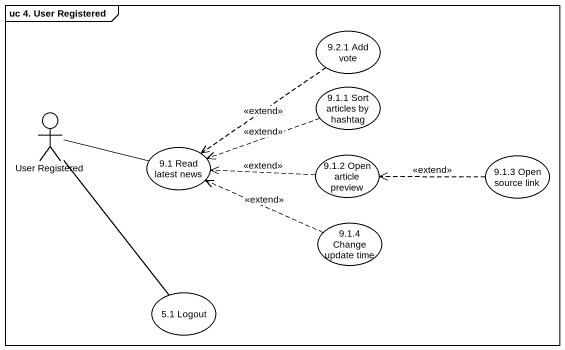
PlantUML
@startuml
mainframe uc 4. User Registered
usecase "9.2.1 Add vote" as u9_2_1_Add_vote
usecase "9.1.1 Sort articles by hashtag" as u9_1_1_Sort_articles_by
actor "User Registered" as User_Registered
usecase "9.1 Read latest news" as u9_1_Read_latest_news
usecase "9.1.2 Open article preview" as u9_1_2_Open_article_preview
usecase "9.1.3 Open source link" as u9_1_3_Open_source_link
usecase "9.1.4 Change update time" as u9_1_4_Change_update_time
usecase "5.1 Logout" as u5_1_Logout
u9_2_1_Add_vote ..> u9_1_Read_latest_news : <<extend>>
u9_1_1_Sort_articles_by .left.> u9_1_Read_latest_news : <<extend>>
User_Registered -right- u9_1_Read_latest_news
User_Registered -- u5_1_Logout
u9_1_2_Open_article_preview .left.> u9_1_Read_latest_news : <<extend>>
u9_1_3_Open_source_link .left.> u9_1_2_Open_article_preview : <<extend>>
u9_1_4_Change_update_time .left.> u9_1_Read_latest_news : <<extend>>
@enduml
